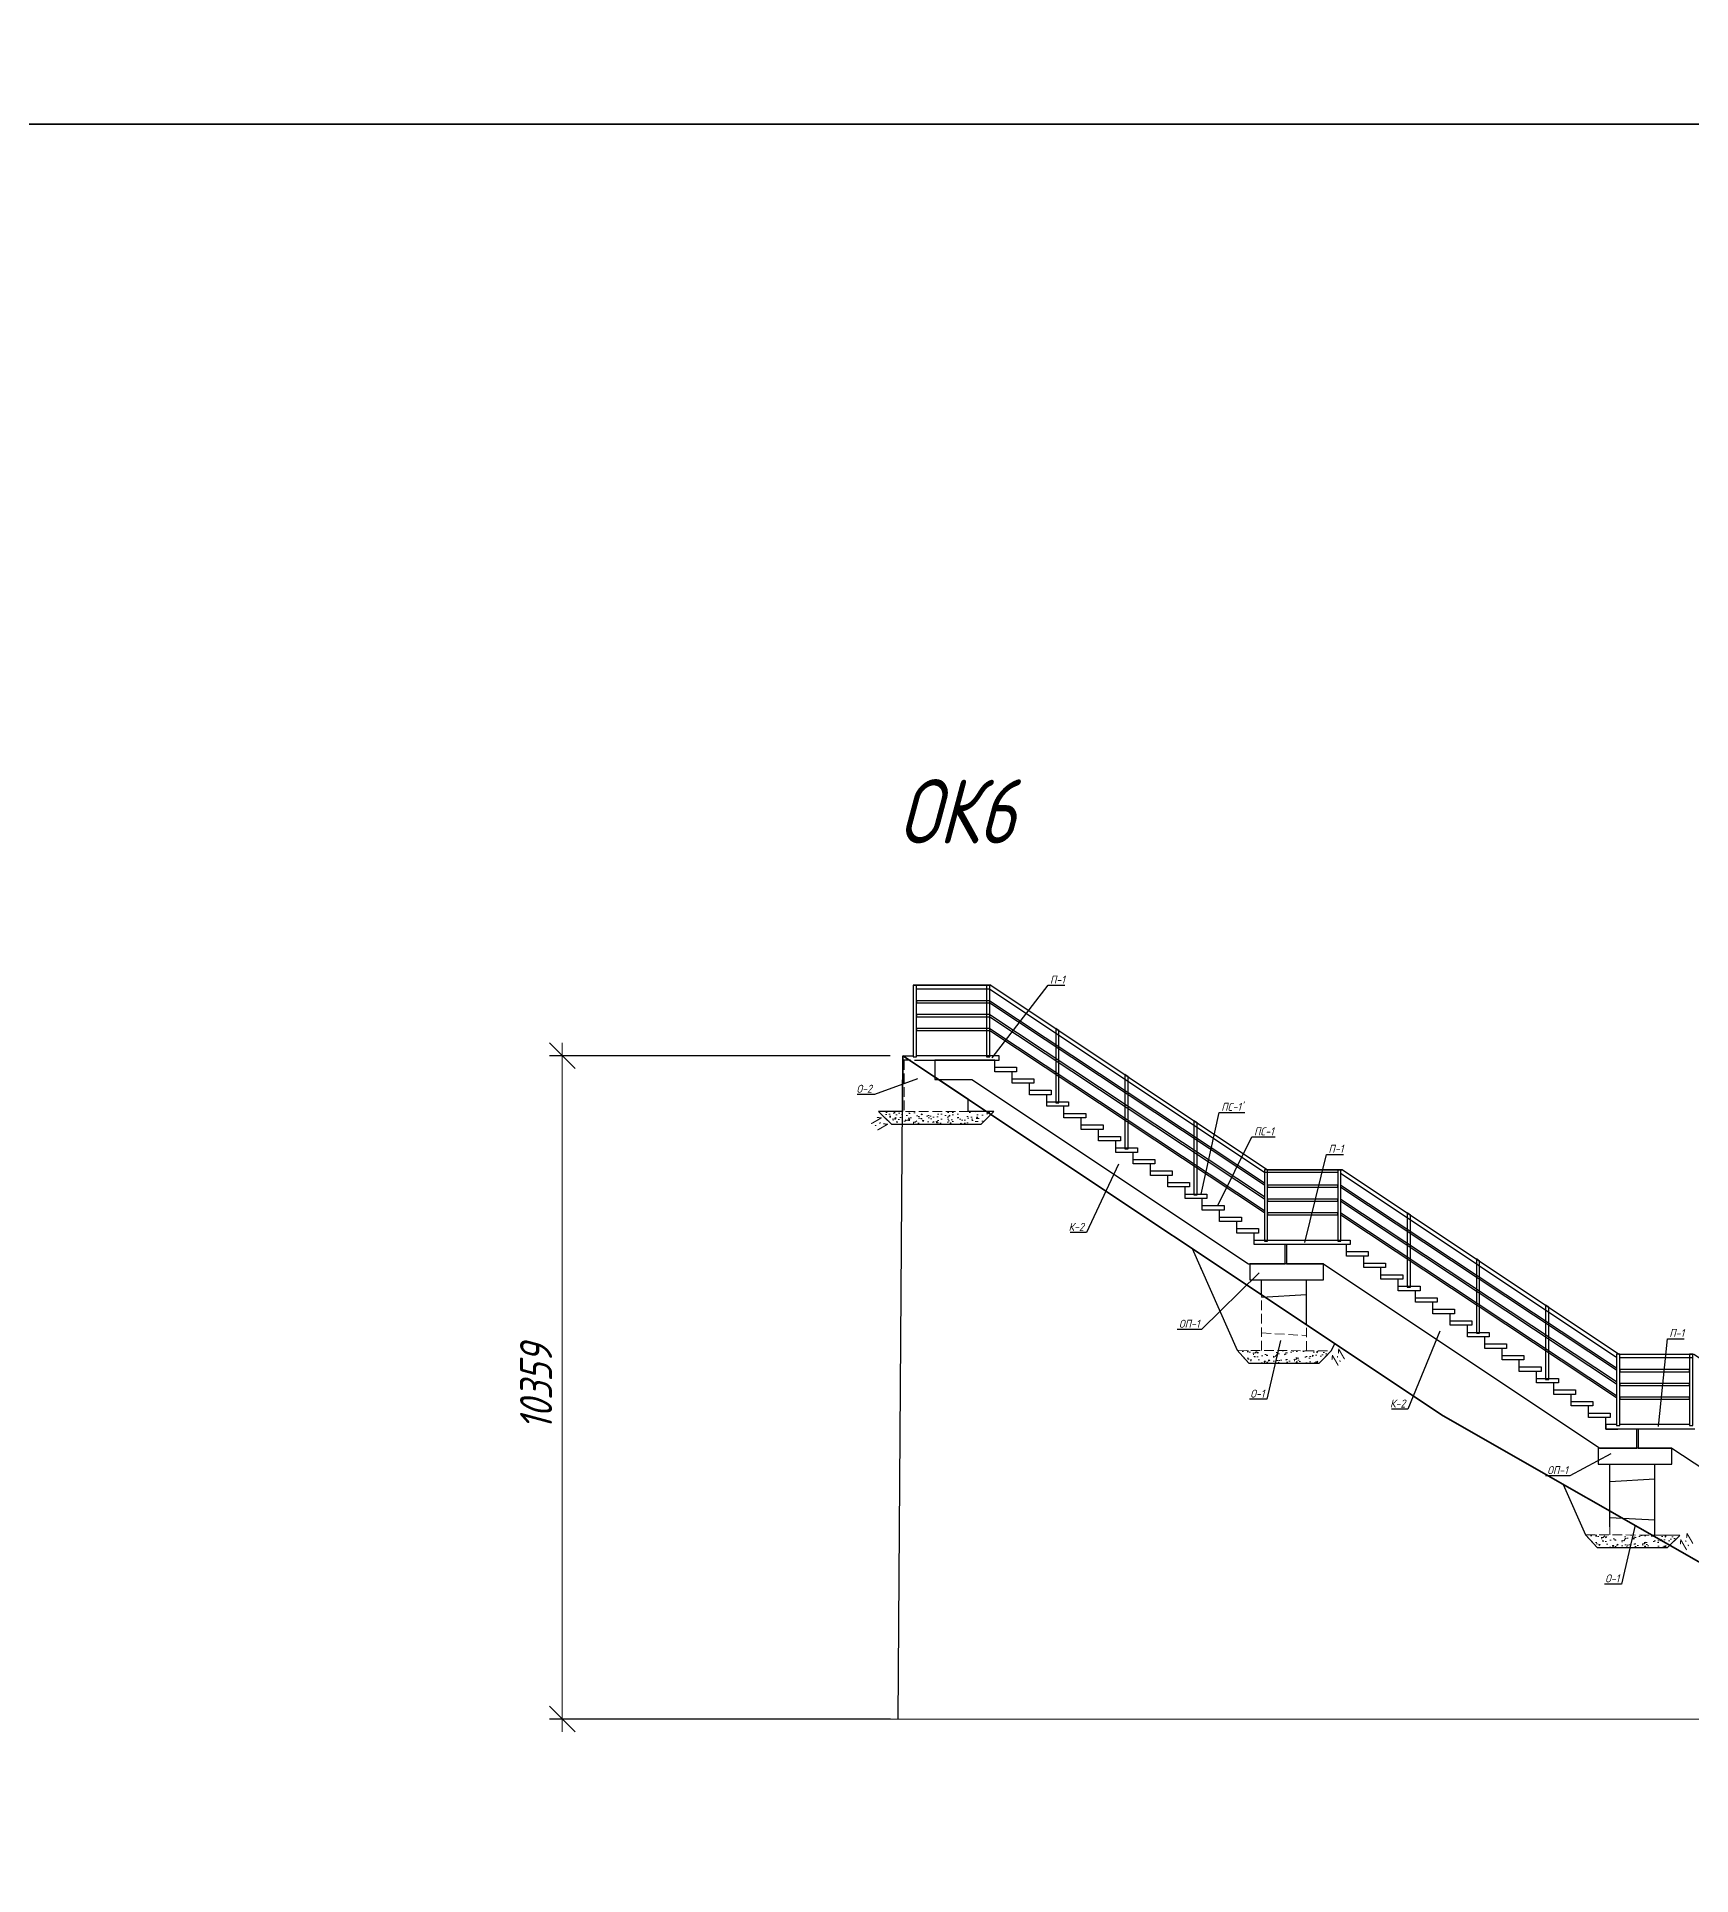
# Model space of a CAD drawing. Header units: millimetres. Extents: x 265754 to 14267433, y -6145605 to 2433772.
# Drawn here: x 6773698 to 6799534, y -195635 to -166923 of the extents above; entities that cross this region are included whole.
import ezdxf
from ezdxf import colors
from ezdxf.entities.mleader import LeaderData, LeaderLine
from ezdxf.math import Vec2, Vec3

# ---------------------------------------------------------------- set-up
doc = ezdxf.new("R2010")
doc.units = ezdxf.units.MM
doc.linetypes.add('DASHED', pattern=[7, 5, -2, 0])
doc.linetypes.add('Штриховая', pattern=[3, 2, -1])
for name, color, linetype, lineweight in [('02_Доп.основные', 255, 'Continuous', 25), ('04_Невидимые', 3, 'Continuous', 13), ('1-Бетон', 106, 'Continuous', 35), ('10_Текст', 255, 'Continuous', 25), ('ИС_Выноски', 3, 'Continuous', 18), ('ИС_ЛС_Невид', 3, 'Штриховая', 18), ('ИС_Основная', 7, 'Continuous', 35), ('ИС_Размер', 3, 'Continuous', 18), ('ИС_Текст заглавный', 1, 'Continuous', 35), ('Тонкая', 3, 'Continuous', 15)]:
    doc.layers.add(name, color=color, linetype=linetype, lineweight=lineweight)
doc.layers.add('ограждение', color=7, linetype='Continuous')
doc.styles.add('0', font='isocpeur.ttf', dxfattribs={"width": 0.8, "oblique": 15})
doc.styles.add('ISOCPEUR', font='isocpeur.ttf', dxfattribs={"width": 0.8, "oblique": 15, "height": 2.5})
doc.styles.add('ROMANS', font='isocpeur.ttf', dxfattribs={"width": 0.9, "oblique": 15})
doc.dimstyles.new('М200', dxfattribs={"dimscale": 200, "dimtxt": 2.5, "dimasz": 2, "dimexe": 1, "dimexo": 1, "dimgap": 0.8, "dimtad": 1, "dimdec": 0, "dimzin": 0, "dimdsep": 46, "dimtxsty": '0', "dimblk": 'OBLIQUE', "dimcen": 0.09, "dimdle": 1, "dimclrd": 256, "dimclre": 256, "dimclrt": 256, "dimadec": 4, "dimazin": 0, "dimtfac": 1, "dimtdec": 0, "dimtmove": 1, "dimatfit": 2, "dimfxl": 1, "dimtolj": 1, "dimtzin": 0, "dimlwd": -1, "dimarcsym": 0})

# ---------------------------------------------------------------- blocks, each defined once
blk = doc.blocks.new('_None')
blk = doc.blocks.new('_OBLIQUE')
at = {"color": 0, "linetype": 'ByBlock', "lineweight": -2}
blk.add_line((0.5, 0.5), (-0.5, -0.5), dxfattribs=at)
blk = doc.blocks.new('*D660')
at = {"layer": 'Defpoints', "color": 0, "transparency": 16777216}
for p in [(6787224, -182836), (6781905, -193196), (6787232, -193196)]:
    blk.add_point(p, dxfattribs=at)
at = {"layer": 'ИС_Размер', "lineweight": -2, "transparency": 16777216}
for p, q in [((6787024, -182836), (6781705, -182836)), ((6787032, -193196), (6781705, -193196))]:
    blk.add_line(p, q, dxfattribs=at)
at = {"layer": 'ИС_Размер', "transparency": 16777216}
blk.add_line((6781905, -182636), (6781905, -193396), dxfattribs=at)
at = {"layer": 'ИС_Размер', "transparency": 16777216, "xscale": 400, "yscale": 400, "zscale": 400}
for p, rotation in [((6781905, -182836), 90), ((6781905, -193196), 270)]:
    blk.add_blockref('_OBLIQUE', p, dxfattribs=dict(at, rotation=rotation))
at = {"layer": 'ИС_Размер', "transparency": 16777216, "insert": (6781495, -188016), "char_height": 500, "attachment_point": 5, "rotation": 90, "style": '0'}
blk.add_mtext('\\A1;10359', dxfattribs=at)
blk = doc.blocks.new('мост план кальмиус')
at = {"layer": 'ИС_Выноски'}
ml = blk.add_multileader_mtext('Standard', dxfattribs=at)
ml.set_content('Ось ростверка опоры ОК1 ПК69+83,01', color=256, style='ISOCPEUR')
ml.set_leader_properties(color=256, linetype='ByLayer')
ml.set_arrow_properties(name='NONE')
ml.build(insert=Vec2(0, 0))
ml.multileader.update_dxf_attribs({"text_left_attachment_type": 6, "text_right_attachment_type": 6, "dogleg_length": 0.36, "arrow_head_size": 600, "scale": 200})
ctx = ml.context
ctx.base_point, ctx.scale, ctx.char_height, ctx.arrow_head_size, ctx.landing_gap_size, ctx.plane_origin, ctx.plane_x_axis, ctx.plane_y_axis = Vec3(-71559.4, -29343.2), 200, 1200, 600, 125, Vec3(-64563.7, -7220.7), Vec3(0, 1), Vec3(-1, 0)
ctx.left_attachment, ctx.right_attachment, ctx.text_align_type = 6, 6, 1
notes = []
notes.append((ctx, [(1, (1, 1, 0), (-71559.4, -15938.6), (0, -1), 161, [(1, [(-71559.4, -14056.5)], 0, [])])]))
ctx.mtext.insert, ctx.mtext.text_direction, ctx.mtext.rotation, ctx.mtext.width, ctx.mtext.alignment, ctx.mtext.flow_direction = Vec3(-72999.4, -22721.4), Vec3(0, 1), 1.5707963, 14528.782, 2, 5
for ctx, leaders in notes:
    for number, flags, end, landing, length, lines in leaders:
        leader = LeaderData()
        leader.index, (leader.has_last_leader_line, leader.has_dogleg_vector, leader.attachment_direction) = number, flags
        leader.last_leader_point, leader.dogleg_vector, leader.dogleg_length = Vec3(end), Vec3(landing), length
        for number, points, colour, breaks in lines:
            line = LeaderLine()
            line.index, line.vertices, line.color, line.breaks = number, Vec3.list(points), colors.encode_raw_color(colour), breaks
            leader.lines.append(line)
        ctx.leaders.append(leader)

msp = doc.modelspace()

# ---------------------------------------------------------------- hatches: boundary and pattern name
at = {"layer": '04_Невидимые'}
h = msp.add_hatch(dxfattribs=at)
h.set_pattern_fill('AR-CONC', color=256, scale=30, angle=180, style=0)
h.set_pattern_definition([(230, (-71517799.86, -343612.07), (-215.1780548, 18.8256405), [22.5, -247.5]), (175, (-71517799.86, -343612.07), (41.6254001, -225.6576401), [18, -198]), (280.45144446, (-71517817.79, -343610.5), (-173.552654, -206.8319973), [19.1220576, -210.3426336]), (226.1842, (-71517799.86, -343672.07), (-320.1723992, 49.6557842), [33.75, -371.25]), (276.6356355, (-71517826.54, -343667.93), (-280.3985837, -292.2355802), [28.6831026, -315.514128]), (171.184164, (-71517799.86, -343672.07), (-280.3985835, -292.2355801), [27, -297.0000003]), (201, (-71517829.86, -343657.07), (-179.07211564, 120.7856672), [22.5, -247.5]), (146, (-71517829.86, -343657.07), (-72.9945996, -217.5450135), [18, -198]), (251.45144474, (-71517844.78, -343647), (-252.066713, -96.75934584), [19.122057, -210.3426336]), (217.5, (-71517799.86, -343612.07), (-3.647956595, -99.86815615), [0, -195.6, 0, -201, 0, -198.75]), (187.5, (-71517799.86, -343612.07), (-78.92086123, -118.32351356), [0, -114.6, 0, -191.1, 0, -75.75]), (147.5, (-71517732.96, -343612.07), (-160.14673085, 6.76646152), [0, -75, 0, -234, 0, -310.5]), (137.5, (-71517702.96, -343612.07), (-174.9558508, -30.0314947), [0, -97.5, 0, -155.4, 0, -220.5])])
h.paths.add_polyline_path([(6788444.6803, -183906.4588), (6788644.6803, -183706.4588), (6786884.6803, -183706.4588), (6786884.6803, -183746.4588), (6787044.6803, -183906.4588)])
h = msp.add_hatch(dxfattribs=at)
h.set_pattern_fill('AR-CONC', color=256, scale=30, angle=180, style=0)
h.set_pattern_definition([(230, (-71509769.9, -343612.12), (-215.1780548, 18.8256405), [22.5, -247.5]), (175, (-71509769.9, -343612.12), (41.6254001, -225.6576401), [18, -198]), (280.45144446, (-71509787.83, -343610.55), (-173.552654, -206.8319973), [19.1220576, -210.3426336]), (226.1842, (-71509769.9, -343672.12), (-320.1723992, 49.6557842), [33.75, -371.25]), (276.6356355, (-71509796.58, -343667.98), (-280.3985837, -292.2355802), [28.6831026, -315.514128]), (171.184164, (-71509769.9, -343672.1), (-280.3985835, -292.2355801), [27, -297.0000003]), (201, (-71509799.9, -343657.12), (-179.07211564, 120.7856672), [22.5, -247.5]), (146, (-71509799.9, -343657.12), (-72.9945996, -217.5450135), [18, -198]), (251.45144474, (-71509814.82, -343647.05), (-252.066713, -96.75934584), [19.122057, -210.3426336]), (217.5, (-71509769.9, -343612.12), (-3.647956595, -99.86815615), [0, -195.6, 0, -201, 0, -198.75]), (187.5, (-71509769.9, -343612.12), (-78.92086123, -118.32351356), [0, -114.6, 0, -191.1, 0, -75.75]), (147.5, (-71509703, -343612.12), (-160.14673085, 6.76646152), [0, -75, 0, -234, 0, -310.5]), (137.5, (-71509673, -343612.12), (-174.9558508, -30.0314947), [0, -97.5, 0, -155.4, 0, -220.5])])
h.paths.add_polyline_path([(6793913.6947, -187446.9904), (6793723.8974, -187636.7877), (6792623.8974, -187636.7877), (6792444.9436, -187436.583)])
h = msp.add_hatch(dxfattribs=at)
h.set_pattern_fill('AR-CONC', color=256, scale=30, angle=180, style=0)
h.set_pattern_definition([(230, (-71504329.9, -346492.12), (-215.1780548, 18.8256405), [22.5, -247.5]), (175, (-71504329.9, -346492.12), (41.6254001, -225.6576401), [18, -198]), (280.45144446, (-71504347.83, -346490.55), (-173.552654, -206.8319973), [19.1220576, -210.3426336]), (226.1842, (-71504329.9, -346552.12), (-320.1723992, 49.6557842), [33.75, -371.25]), (276.6356355, (-71504356.58, -346547.98), (-280.3985837, -292.2355802), [28.6831026, -315.514128]), (171.184164, (-71504329.9, -346552.1), (-280.3985835, -292.2355801), [27, -297.0000003]), (201, (-71504359.9, -346537.12), (-179.07211564, 120.7856672), [22.5, -247.5]), (146, (-71504359.9, -346537.12), (-72.9945996, -217.5450135), [18, -198]), (251.45144474, (-71504374.82, -346527.05), (-252.066713, -96.75934584), [19.122057, -210.3426336]), (217.5, (-71504329.9, -346492.12), (-3.647956595, -99.86815615), [0, -195.6, 0, -201, 0, -198.75]), (187.5, (-71504329.9, -346492.12), (-78.92086123, -118.32351356), [0, -114.6, 0, -191.1, 0, -75.75]), (147.5, (-71504263, -346492.12), (-160.14673085, 6.76646152), [0, -75, 0, -234, 0, -310.5]), (137.5, (-71504233, -346492.12), (-174.9558508, -30.0314947), [0, -97.5, 0, -155.4, 0, -220.5])])
h.paths.add_polyline_path([(6799353.6947, -190326.9904), (6799163.8974, -190516.7877), (6798063.8974, -190516.7877), (6797884.9436, -190316.583)])

# ---------------------------------------------------------------- linework, layer by layer
at = {"color": 5}
for points in [[(6787384.205, -181736.4675), (6788597.3709, -181736.4588), (6792919.2044, -184616.5117), (6794087.3846, -184616.5117), (6798407.3053, -187496.4588), (6799577.3716, -187496.4588), (6802817.3716, -189656.4588), (6803987.3716, -189656.4588), (6807699.2057, -192131.0149)], [(6787224.205, -182836.4675), (6787218.108, -183706.4588), (6786844.6803, -183706.4588), (6787044.6803, -183906.4588), (6788444.7005, -183906.4588), (6788644.7005, -183706.4588), (6788244.205, -183706.5888), (6788244.205, -183516.4588), (6787224.205, -182836.4675)], [(6791738.3304, -185845.8844), (6792444.9436, -187436.583), (6792623.8974, -187636.7877), (6793723.8974, -187636.7877), (6793913.6947, -187446.9904), (6793970.2684, -187333.8431), (6791738.3304, -185845.8844)], [(6797536.8574, -189532.9857), (6797884.9436, -190316.583), (6798063.8974, -190516.7877), (6799163.8974, -190516.7877), (6799353.6947, -190326.9904), (6798921.0002, -190323.9244), (6797536.8574, -189532.9857)]]:
    msp.add_lwpolyline(points, dxfattribs=at)
msp.add_lwpolyline([(6787151.6067, -193195.5943), (6787224.2051, -182836.4613)])
at = {"layer": '02_Доп.основные'}
for p, q in [((6792824.2045, -186569.8004), (6792824.2045, -186336.4588)), ((6793524.2045, -187036.4671), (6793524.2045, -186336.4588)), ((6792824.2045, -186606.4588), (6793524.2045, -186566.4588)), ((6799509.205, -188596.4588), (6798419.205, -188596.4588)), ((6799589.205, -188666.4588), (6798389.205, -188666.4588)), ((6798264.2045, -190196.4671), (6798264.2045, -189216.4588)), ((6798964.2045, -190139.2467), (6798964.2045, -189216.4588)), ((6798264.2045, -189486.4588), (6798964.2045, -189446.4588)), ((6798264.2045, -190046.4588), (6798964.2045, -190086.4588)), ((6798964.2045, -190324.2305), (6798964.2045, -190139.2467))]:
    msp.add_line(p, q, dxfattribs=at)
for points in [[(6787344.205, -182906.4588), (6787224.205, -182906.4588), (6787224.205, -182836.4588), (6787384.205, -182836.4588)], [(6787404.205, -182906.4588), (6788544.205, -182906.4588), (6788724.205, -182906.4588), (6788724.205, -182836.4588), (6788544.205, -182836.4588), (6787434.205, -182836.4588)], [(6793194.2044, -186086.4588), (6793194.2044, -185786.4588), (6792709.2044, -185786.4588), (6792709.2044, -185606.4588), (6792439.2044, -185606.4588), (6792439.2044, -185426.4588), (6792169.2044, -185426.4588), (6792169.2044, -185246.4588), (6791899.2044, -185246.4588), (6791899.2044, -185066.4588), (6791629.2044, -185066.4588), (6791629.2044, -184886.4588), (6791359.2044, -184886.4588), (6791359.2044, -184706.4588), (6791089.2044, -184706.4588), (6791089.2044, -184526.4588), (6790819.2044, -184526.4588), (6790819.2044, -184346.4588), (6790549.2044, -184346.4588), (6790549.2044, -184166.4588), (6790279.2044, -184166.4588), (6790279.2044, -183986.4588), (6790009.2044, -183986.4588), (6790009.2044, -183806.4588), (6789739.2044, -183806.4588), (6789739.2044, -183626.4588), (6789469.2044, -183626.4588), (6789469.2044, -183446.4588), (6789199.2044, -183446.4588), (6789199.2044, -183266.4588), (6788929.2044, -183266.4588), (6788929.2044, -183086.4588), (6788659.2044, -183086.4588), (6788659.2044, -182906.4588), (6787724.2044, -182906.4588), (6787724.2044, -183206.4588), (6788299.2044, -183206.4588), (6792619.2044, -186086.4588), (6793194.2044, -186086.4588)], [(6798684.205, -188966.4588), (6798684.205, -188666.4588), (6798199.205, -188666.4588), (6798199.205, -188486.4588), (6797929.205, -188486.4588), (6797929.205, -188306.4588), (6797659.205, -188306.4588), (6797659.205, -188126.4588), (6797389.205, -188126.4588), (6797389.205, -187946.4588), (6797119.205, -187946.4588), (6797119.205, -187766.4588), (6796849.205, -187766.4588), (6796849.205, -187586.4588), (6796579.205, -187586.4588), (6796579.205, -187406.4588), (6796309.205, -187406.4588), (6796309.205, -187226.4588), (6796039.205, -187226.4588), (6796039.205, -187046.4588), (6795769.205, -187046.4588), (6795769.205, -186866.4588), (6795499.205, -186866.4588), (6795499.205, -186686.4588), (6795229.205, -186686.4588), (6795229.205, -186506.4588), (6794959.205, -186506.4588), (6794959.205, -186326.4588), (6794689.205, -186326.4588), (6794689.205, -186146.4588), (6794419.205, -186146.4588), (6794419.205, -185966.4588), (6794149.205, -185966.4588), (6794149.205, -185786.4588), (6793214.205, -185786.4588), (6793214.205, -186086.4588), (6793789.205, -186086.4588), (6798109.205, -188966.4588), (6798684.205, -188966.4588)], [(6793789.205, -186086.4588), (6792639.205, -186086.4588), (6792639.205, -186336.4588), (6793789.205, -186336.4588), (6793789.205, -186086.4588)], [(6798369.205, -188596.4588), (6798199.205, -188596.4588), (6798199.205, -188666.4588), (6798389.205, -188666.4588)], [(6798704.205, -188666.4588), (6798704.205, -188966.4588), (6799229.205, -188966.4588), (6802519.205, -191126.4588), (6803094.205, -191126.4588), (6803094.205, -190826.4588), (6802789.205, -190826.4588)], [(6799229.205, -188966.4588), (6798079.205, -188966.4588), (6798079.205, -189216.4588), (6799229.205, -189216.4588), (6799229.205, -188966.4588)]]:
    msp.add_lwpolyline(points, dxfattribs=at)
for points in [[(6788659.2044, -183016.4588), (6788999.2044, -183016.4588), (6788999.2044, -183086.4588), (6788659.2044, -183086.4588)], [(6788929.2044, -183196.4588), (6789269.2044, -183196.4588), (6789269.2044, -183266.4588), (6788929.2044, -183266.4588)], [(6789199.2044, -183376.4588), (6789539.2044, -183376.4588), (6789539.2044, -183446.4588), (6789199.2044, -183446.4588)], [(6789469.2044, -183556.4588), (6789809.2044, -183556.4588), (6789809.2044, -183626.4588), (6789469.2044, -183626.4588)], [(6789739.2044, -183736.4588), (6790079.2044, -183736.4588), (6790079.2044, -183806.4588), (6789739.2044, -183806.4588)], [(6790009.2044, -183916.4588), (6790349.2044, -183916.4588), (6790349.2044, -183986.4588), (6790009.2044, -183986.4588)], [(6790279.2044, -184096.4588), (6790619.2044, -184096.4588), (6790619.2044, -184166.4588), (6790279.2044, -184166.4588)], [(6790549.2044, -184276.4588), (6790889.2044, -184276.4588), (6790889.2044, -184346.4588), (6790549.2044, -184346.4588)], [(6790819.2044, -184456.4588), (6791159.2044, -184456.4588), (6791159.2044, -184526.4588), (6790819.2044, -184526.4588)], [(6791089.2044, -184636.4588), (6791429.2044, -184636.4588), (6791429.2044, -184706.4588), (6791089.2044, -184706.4588)], [(6791359.2044, -184816.4588), (6791699.2044, -184816.4588), (6791699.2044, -184886.4588), (6791359.2044, -184886.4588)], [(6791629.2044, -184996.4588), (6791969.2044, -184996.4588), (6791969.2044, -185066.4588), (6791629.2044, -185066.4588)], [(6791899.2044, -185176.4588), (6792239.2044, -185176.4588), (6792239.2044, -185246.4588), (6791899.2044, -185246.4588)], [(6792169.2044, -185356.4588), (6792509.2044, -185356.4588), (6792509.2044, -185426.4588), (6792169.2044, -185426.4588)], [(6792439.2044, -185536.4588), (6792779.2044, -185536.4588), (6792779.2044, -185606.4588), (6792439.2044, -185606.4588)], [(6792709.2044, -185716.503), (6794209.2044, -185716.503), (6794209.2044, -185786.503), (6792709.2044, -185786.503)], [(6794149.205, -185896.4588), (6794489.205, -185896.4588), (6794489.205, -185966.4588), (6794149.205, -185966.4588)], [(6794419.205, -186076.4588), (6794759.205, -186076.4588), (6794759.205, -186146.4588), (6794419.205, -186146.4588)], [(6794689.205, -186256.4588), (6795029.205, -186256.4588), (6795029.205, -186326.4588), (6794689.205, -186326.4588)], [(6794959.205, -186436.4588), (6795299.205, -186436.4588), (6795299.205, -186506.4588), (6794959.205, -186506.4588)], [(6795229.205, -186616.4588), (6795569.205, -186616.4588), (6795569.205, -186686.4588), (6795229.205, -186686.4588)], [(6795499.205, -186796.4588), (6795839.205, -186796.4588), (6795839.205, -186866.4588), (6795499.205, -186866.4588)], [(6795769.205, -186976.4588), (6796109.205, -186976.4588), (6796109.205, -187046.4588), (6795769.205, -187046.4588)], [(6796039.205, -187156.4588), (6796379.205, -187156.4588), (6796379.205, -187226.4588), (6796039.205, -187226.4588)], [(6796309.205, -187336.4588), (6796649.205, -187336.4588), (6796649.205, -187406.4588), (6796309.205, -187406.4588)], [(6796579.205, -187516.4588), (6796919.205, -187516.4588), (6796919.205, -187586.4588), (6796579.205, -187586.4588)], [(6796849.205, -187696.4588), (6797189.205, -187696.4588), (6797189.205, -187766.4588), (6796849.205, -187766.4588)], [(6797119.205, -187876.4588), (6797459.205, -187876.4588), (6797459.205, -187946.4588), (6797119.205, -187946.4588)], [(6797389.205, -188056.4588), (6797729.205, -188056.4588), (6797729.205, -188126.4588), (6797389.205, -188126.4588)], [(6797659.205, -188236.4588), (6797999.205, -188236.4588), (6797999.205, -188306.4588), (6797659.205, -188306.4588)], [(6797929.205, -188416.4588), (6798269.205, -188416.4588), (6798269.205, -188486.4588), (6797929.205, -188486.4588)]]:
    msp.add_lwpolyline(points, close=True, dxfattribs=at)
at = {"layer": '04_Невидимые', "linetype": 'DASHED', "ltscale": 30, "extrusion": (0, 0, -1)}
msp.add_line((6787244.205, -182906.4588), (6787244.205, -183706.4588), dxfattribs=at)
at = {"layer": '04_Невидимые', "linetype": 'DASHED', "ltscale": 30}
for p, q in [((6788244.205, -183516.4588), (6788244.205, -183706.4588)), ((6792444.9436, -187436.583), (6791738.3304, -185845.8844)), ((6792824.2045, -187439.2704), (6792824.2045, -186569.8004)), ((6792824.2045, -187166.4588), (6793524.2045, -187206.4588)), ((6793524.2045, -187444.2305), (6793524.2045, -187036.4671)), ((6793913.6947, -187446.9904), (6793970.2684, -187333.8431)), ((6797884.9436, -190316.583), (6797536.8574, -189532.9857)), ((6798264.2045, -190319.2704), (6798264.2045, -190196.4671))]:
    msp.add_line(p, q, dxfattribs=at)
msp.add_lwpolyline([(6788644.7005, -183706.4588), (6788444.7005, -183906.4588), (6787044.6803, -183906.4588), (6786844.6803, -183706.4588), (6788644.6803, -183706.4588)], dxfattribs=at)
for points in [[(6793723.8974, -187636.7877), (6792623.8974, -187636.7877), (6792444.9436, -187436.583), (6793913.6947, -187446.9904)], [(6799163.8974, -190516.7877), (6798063.8974, -190516.7877), (6797884.9436, -190316.583), (6799353.6947, -190326.9904)]]:
    msp.add_lwpolyline(points, close=True, dxfattribs=at)
at = {"layer": '1-Бетон', "color": 1}
msp.add_lwpolyline([(6710697.8661, -168287.8703), (6820797.8941, -168287.8703), (6820797.8941, -222111.3242), (6710697.8661, -222111.3242)], close=True, dxfattribs=at)
at = {"layer": 'ИС_ЛС_Невид', "ltscale": 200}
msp.add_line((6788244.205, -183516.5888), (6788244.205, -183706.5888), dxfattribs=at)
at = {"layer": 'ИС_Основная', "color": 1}
for p, q in [((6795661.7319, -188461.4854), (6787224.2053, -182836.4677)), ((6803946.4226, -193195.5943), (6795661.7319, -188461.4854))]:
    msp.add_line(p, q, dxfattribs=at)
at = {"layer": 'ИС_Размер'}
msp.add_line((6782926.2759, -193195.5943), (6815051.6065, -193195.5943), dxfattribs=at)
at = {"layer": 'ограждение', "color": 4}
for p, q in [((6788597.3709, -181736.4588), (6792917.4502, -184616.5117)), ((6788579.2044, -181796.4588), (6787434.205, -181796.4588)), ((6788579.2044, -181796.4588), (6792869.2044, -184656.4588)), ((6794087.3716, -184616.503), (6798407.4509, -187496.5559)), ((6794069.205, -184676.503), (6798359.205, -187536.503)), ((6798409.205, -187496.4588), (6799576.9952, -187496.4588)), ((6799559.205, -187556.4588), (6798419.205, -187556.4588))]:
    msp.add_line(p, q, dxfattribs=at)
at = {"layer": 'ограждение', "color": 1}
for p, q in [((6788579.2044, -181979.4588), (6792869.2044, -184821.9128)), ((6788579.2044, -182011.4588), (6792869.2044, -184853.9128)), ((6788579.2044, -182194.4588), (6792869.2044, -185036.9128)), ((6788579.2044, -182226.4588), (6792869.2044, -185068.9128)), ((6788579.2044, -182409.4588), (6792869.2044, -185251.9128)), ((6788579.2044, -182441.4588), (6792869.2044, -185283.9128)), ((6794064.2037, -184859.5035), (6798369.205, -187711.8971)), ((6794064.2037, -184891.5035), (6798369.205, -187743.8971)), ((6794064.2037, -185074.5035), (6798369.205, -187926.8971)), ((6794064.2037, -185106.5035), (6798369.205, -187958.8971)), ((6794064.2037, -185289.5035), (6798369.205, -188141.8971)), ((6794064.2037, -185321.5035), (6798369.205, -188173.8971))]:
    msp.add_line(p, q, dxfattribs=at)
at = {"layer": 'ограждение'}
for points in [[(6787434.205, -181736.4675), (6787384.205, -181736.4675), (6787384.205, -182851.4675), (6787434.205, -182851.4675)], [(6788579.2044, -181736.4588), (6788529.2044, -181736.4588), (6788529.2044, -182851.4588), (6788579.2044, -182851.4588)], [(6789659.2044, -182444.3478), (6789609.2044, -182411.0144), (6789609.2044, -183571.4588), (6789659.2044, -183571.4588)], [(6790739.2044, -183164.3478), (6790689.2044, -183131.0144), (6790689.2044, -184291.4588), (6790739.2044, -184291.4588)], [(6791819.2044, -183884.3478), (6791769.2044, -183851.0144), (6791769.2044, -185011.4588), (6791819.2044, -185011.4588)], [(6792919.2044, -184616.5117), (6792869.2044, -184616.5117), (6792869.2044, -185731.5117), (6792919.2044, -185731.5117)], [(6794064.2037, -184616.503), (6794014.2037, -184616.503), (6794014.2037, -185731.503), (6794064.2037, -185731.503)], [(6795149.205, -185324.392), (6795099.205, -185291.0586), (6795099.205, -186451.503), (6795149.205, -186451.503)], [(6796229.205, -186044.392), (6796179.205, -186011.0586), (6796179.205, -187171.503), (6796229.205, -187171.503)], [(6797309.205, -186764.392), (6797259.205, -186731.0586), (6797259.205, -187891.503), (6797309.205, -187891.503)], [(6798419.205, -187496.4588), (6798369.205, -187496.4588), (6798369.205, -188611.4588), (6798419.205, -188611.4588)], [(6799559.205, -187496.4588), (6799509.205, -187496.4588), (6799509.205, -188611.4588), (6799559.205, -188611.4588)]]:
    msp.add_lwpolyline(points, close=True, dxfattribs=at)
at = {"layer": 'ограждение', "color": 4}
for points in [[(6788597.3709, -181736.4588), (6787434.205, -181736.4675)], [(6794087.3716, -184616.503), (6792917.4502, -184616.5117)], [(6792869.2044, -184656.4588), (6794014.2037, -184656.4588)]]:
    msp.add_lwpolyline(points, dxfattribs=at)
at = {"layer": 'ограждение', "color": 1}
for points in [[(6788579.2044, -181979.4675), (6787434.205, -181979.4675), (6787434.205, -182011.4675), (6788579.2044, -182011.4675)], [(6788579.2044, -182194.4675), (6787434.205, -182194.4675), (6787434.205, -182226.4675), (6788579.2044, -182226.4675)], [(6788579.2044, -182409.4675), (6787434.205, -182409.4675), (6787434.205, -182441.4675), (6788579.2044, -182441.4675)], [(6794014.2037, -184859.5117), (6792919.2044, -184859.5117), (6792919.2044, -184891.5117), (6794014.2037, -184891.5117)], [(6794014.2037, -185074.5117), (6792919.2044, -185074.5117), (6792919.2044, -185106.5117), (6794014.2037, -185106.5117)], [(6794014.2037, -185289.5117), (6792919.2044, -185289.5117), (6792919.2044, -185321.5117), (6794014.2037, -185321.5117)], [(6799509.205, -187739.4588), (6798419.205, -187739.4588), (6798419.205, -187771.4588), (6799509.205, -187771.4588)], [(6799509.205, -187954.4588), (6798419.205, -187954.4588), (6798419.205, -187986.4588), (6799509.205, -187986.4588)], [(6799509.205, -188169.4588), (6798419.205, -188169.4588), (6798419.205, -188201.4588), (6799509.205, -188201.4588)]]:
    msp.add_lwpolyline(points, close=True, dxfattribs=at)

# ---------------------------------------------------------------- block references
at = {"layer": '1-Бетон'}
msp.add_blockref('мост план кальмиус', (6853073.53, -668947.9294), dxfattribs=at)

# ---------------------------------------------------------------- texts
at = {"layer": '10_Текст', "style": 'ISOCPEUR', "oblique": 15, "width": 0.9}
for rotation, p in [(315, (6786688.9081, -183864.2955, 120.5802)), (45, (6793987.6318, -187714.4358)), (45, (6799427.6318, -190594.4358))]:
    msp.add_text('1:1', height=187.5, rotation=rotation, dxfattribs=at).set_placement(p)
at = {"layer": 'ИС_Текст заглавный', "insert": (6788062.0218, -179021.3251), "char_height": 2000, "width": 8835.79055, "attachment_point": 5, "style": 'ISOCPEUR'}
msp.add_mtext('{\\H0.5x;ОК6}', dxfattribs=at)

# ---------------------------------------------------------------- dimensions: what is measured, and where the dimension line sits
at = {"layer": 'ИС_Размер'}
dim = msp.add_linear_dim(base=(6781905.2041, -193195.5943), p1=(6787224.2054, -182836.4677), p2=(6787231.8778, -193195.5943), angle=90, dimstyle='М200', dxfattribs=at)
dim.commit()
dim.dimension.update_dxf_attribs({"geometry": '*D660', "text_midpoint": (6781495.2041, -188016.031)})

# ---------------------------------------------------------------- leaders
at = {"layer": 'ИС_Выноски'}
ml = msp.add_multileader_mtext('Standard', dxfattribs=at)
ml.set_content('Ось ростверка опоры ОК1 ПК69+83,01', color=256, style='ISOCPEUR')
ml.set_leader_properties(color=256, linetype='ByLayer')
ml.set_arrow_properties(name='NONE')
ml.build(insert=Vec2(0, 0))
ml.multileader.update_dxf_attribs({"text_left_attachment_type": 6, "text_right_attachment_type": 6, "dogleg_length": 0.36, "arrow_head_size": 600, "scale": 200})
ctx = ml.context
ctx.base_point, ctx.scale, ctx.char_height, ctx.arrow_head_size, ctx.landing_gap_size, ctx.plane_origin, ctx.plane_x_axis, ctx.plane_y_axis = Vec3(6781514.1051, -499648.0884), 200, 1200, 600, 125, Vec3(6788509.7816, -477525.5628), Vec3(0, 1), Vec3(-1, 0)
ctx.left_attachment, ctx.right_attachment, ctx.text_align_type = 6, 6, 1
notes = []
notes.append((ctx, [(1, (1, 1, 0), (6781514.1051, -486243.5076), (0, -1), 161.0417, [(1, [(6781514.1051, -484361.4012)], 0, [])])]))
ctx.mtext.insert, ctx.mtext.text_direction, ctx.mtext.rotation, ctx.mtext.width, ctx.mtext.alignment, ctx.mtext.flow_direction = Vec3(6780074.1051, -493026.3189), Vec3(0, 1), 1.5707963268, 14528.78159, 2, 5
ml = msp.add_multileader_mtext('Standard', dxfattribs=at)
ml.set_content('Ось ростверка опоры ОК1 ПК69+83,01', color=256, style='ISOCPEUR')
ml.set_leader_properties(color=256, linetype='ByLayer')
ml.set_arrow_properties(name='NONE')
ml.build(insert=Vec2(0, 0))
ml.multileader.update_dxf_attribs({"text_left_attachment_type": 6, "text_right_attachment_type": 6, "dogleg_length": 0.36, "arrow_head_size": 600, "scale": 200})
ctx = ml.context
ctx.base_point, ctx.scale, ctx.char_height, ctx.arrow_head_size, ctx.landing_gap_size, ctx.plane_origin, ctx.plane_x_axis, ctx.plane_y_axis = Vec3(6781514.1051, -625472.6181), 200, 1200, 600, 125, Vec3(6788509.7816, -603350.0925), Vec3(0, 1), Vec3(-1, 0)
ctx.left_attachment, ctx.right_attachment, ctx.text_align_type = 6, 6, 1
notes.append((ctx, [(1, (1, 1, 0), (6781514.1051, -612068.0373), (0, -1), 161.0417, [(1, [(6781514.1051, -610185.9308)], 0, [])])]))
ctx.mtext.insert, ctx.mtext.text_direction, ctx.mtext.rotation, ctx.mtext.width, ctx.mtext.alignment, ctx.mtext.flow_direction = Vec3(6780074.1051, -618850.8485), Vec3(0, 1), 1.5707963268, 14528.78159, 2, 5
at = {"layer": 'Тонкая', "color": 3}
ml = msp.add_multileader_mtext('Standard', dxfattribs=at)
ml.set_content('{\\C256;П-1}', color=4, style='ROMANS')
ml.set_leader_properties(color=256)
ml.set_arrow_properties(name='NONE')
ml.build(insert=Vec2(0, 0))
ml.multileader.update_dxf_attribs({"text_left_attachment_type": 6, "text_right_attachment_type": 6, "arrow_head_size": 600})
ctx = ml.context
ctx.base_point, ctx.char_height, ctx.arrow_head_size, ctx.plane_origin = Vec3(6789499.6596, -181736.4289), 125, 600, Vec3(6788865.5177, -180761.6816)
ctx.left_attachment, ctx.right_attachment, ctx.text_align_type = 6, 6, 1
notes.append((ctx, [(0, (1, 1, 0), (6789489.6596, -181736.4289), (1, 0), 10, [(0, [(6788619.4762, -182869.8692)], 0, [])])]))
ctx.mtext.insert, ctx.mtext.alignment, ctx.mtext.flow_direction = Vec3(6789636.4032, -181586.4289), 2, 5
ml = msp.add_multileader_mtext('Standard', dxfattribs=at)
ml.set_content('{\\C256;О-2}', color=4, style='ROMANS')
ml.set_leader_properties(color=256)
ml.set_arrow_properties(name='NONE')
ml.build(insert=Vec2(0, 0))
ml.multileader.update_dxf_attribs({"text_left_attachment_type": 6, "text_right_attachment_type": 6, "arrow_head_size": 600})
ctx = ml.context
ctx.base_point, ctx.char_height, ctx.arrow_head_size, ctx.plane_origin = Vec3(6786471.4122, -183439.8064), 125, 600, Vec3(6787313.2403, -181752.1211)
ctx.left_attachment, ctx.right_attachment, ctx.text_align_type = 6, 6, 1
notes.append((ctx, [(1, (1, 1, 0), (6786777.3995, -183439.8064), (-1, 0), 10, [(0, [(6787449.3122, -183199.1181)], 0, [])])]))
ctx.mtext.insert, ctx.mtext.alignment, ctx.mtext.flow_direction = Vec3(6786619.4059, -183289.8064), 2, 5
ml = msp.add_multileader_mtext('Standard', dxfattribs=at)
ml.set_content("{\\C256;ПС-1'}", color=4, style='ROMANS')
ml.set_leader_properties(color=256)
ml.set_arrow_properties(name='NONE')
ml.build(insert=Vec2(0, 0))
ml.multileader.update_dxf_attribs({"text_left_attachment_type": 6, "text_right_attachment_type": 6, "arrow_head_size": 600})
ctx = ml.context
ctx.base_point, ctx.char_height, ctx.arrow_head_size, ctx.plane_origin = Vec3(6792169.7921, -183722.7453), 125, 600, Vec3(6792872.2497, -182914.2314)
ctx.left_attachment, ctx.right_attachment, ctx.text_align_type = 6, 6, 1
notes.append((ctx, [(0, (1, 1, 0), (6792159.7921, -183722.7453), (1, 0), 10, [(0, [(6791882.8867, -184996.4588)], 0, [])])]))
ctx.mtext.insert, ctx.mtext.width, ctx.mtext.alignment, ctx.mtext.flow_direction = Vec3(6792365.5982, -183572.7453), 443.862298, 2, 5
ml = msp.add_multileader_mtext('Standard', dxfattribs=at)
ml.set_content('{\\C256;ПС-1}', color=4, style='ROMANS')
ml.set_leader_properties(color=256)
ml.set_arrow_properties(name='NONE')
ml.build(insert=Vec2(0, 0))
ml.multileader.update_dxf_attribs({"text_left_attachment_type": 6, "text_right_attachment_type": 6, "arrow_head_size": 600})
ctx = ml.context
ctx.base_point, ctx.char_height, ctx.arrow_head_size, ctx.plane_origin = Vec3(6792684.3574, -184105.3089), 125, 600, Vec3(6793132.2666, -183094.2314)
ctx.left_attachment, ctx.right_attachment, ctx.text_align_type = 6, 6, 1
notes.append((ctx, [(0, (1, 1, 0), (6792674.3574, -184105.3089), (1, 0), 10, [(0, [(6792142.9036, -185176.4588)], 0, [])])]))
ctx.mtext.insert, ctx.mtext.alignment, ctx.mtext.flow_direction = Vec3(6792860.476, -183955.3089), 2, 5
ml = msp.add_multileader_mtext('Standard', dxfattribs=at)
ml.set_content('{\\C256;П-1}', color=4, style='ROMANS')
ml.set_leader_properties(color=256)
ml.set_arrow_properties(name='NONE')
ml.build(insert=Vec2(0, 0))
ml.multileader.update_dxf_attribs({"text_left_attachment_type": 6, "text_right_attachment_type": 6, "arrow_head_size": 600})
ctx = ml.context
ctx.base_point, ctx.char_height, ctx.arrow_head_size, ctx.plane_origin = Vec3(6793848.2105, -184376.9637), 125, 600, Vec3(6794490.4212, -183670.6357)
ctx.left_attachment, ctx.right_attachment, ctx.text_align_type = 6, 6, 1
notes.append((ctx, [(0, (1, 1, 0), (6793838.2105, -184376.9637), (1, 0), 10, [(0, [(6793501.0582, -185752.8631)], 0, [])])]))
ctx.mtext.insert, ctx.mtext.alignment, ctx.mtext.flow_direction = Vec3(6793984.9541, -184226.9637), 2, 5
ml = msp.add_multileader_mtext('Standard', dxfattribs=at)
ml.set_content('{\\C256;К-2}', color=4, style='ROMANS')
ml.set_leader_properties(color=256)
ml.set_arrow_properties(name='NONE')
ml.build(insert=Vec2(0, 0))
ml.multileader.update_dxf_attribs({"text_left_attachment_type": 6, "text_right_attachment_type": 6, "arrow_head_size": 600})
ctx = ml.context
ctx.base_point, ctx.char_height, ctx.arrow_head_size, ctx.plane_origin = Vec3(6789782.55, -185597.5064), 125, 600, Vec3(6790624.378, -183909.8212)
ctx.left_attachment, ctx.right_attachment, ctx.text_align_type = 6, 6, 1
notes.append((ctx, [(1, (1, 1, 0), (6790088.5373, -185597.5064), (-1, 0), 10, [(0, [(6790590.6711, -184528.2296)], 0, [])])]))
ctx.mtext.insert, ctx.mtext.alignment, ctx.mtext.flow_direction = Vec3(6789930.5437, -185447.5064), 2, 5
ml = msp.add_multileader_mtext('Standard', dxfattribs=at)
ml.set_content('{\\C256;ОП-1}', color=4, style='ROMANS')
ml.set_leader_properties(color=256)
ml.set_arrow_properties(name='NONE')
ml.build(insert=Vec2(0, 0))
ml.multileader.update_dxf_attribs({"text_left_attachment_type": 6, "text_right_attachment_type": 6, "arrow_head_size": 600})
ctx = ml.context
ctx.base_point, ctx.char_height, ctx.arrow_head_size, ctx.plane_origin = Vec3(6791513.8293, -187110.0768), 125, 600, Vec3(6792224.2665, -184202.7724)
ctx.left_attachment, ctx.right_attachment, ctx.text_align_type = 6, 6, 1
notes.append((ctx, [(1, (1, 1, 0), (6791887.3166, -187110.0768), (-1, 0), 10, [(0, [(6792786.6168, -186228.0916)], 0, [])])]))
ctx.mtext.insert, ctx.mtext.alignment, ctx.mtext.flow_direction = Vec3(6791695.573, -186960.0768), 2, 5
ml = msp.add_multileader_mtext('Standard', dxfattribs=at)
ml.set_content('{\\C256;К-2}', color=4, style='ROMANS')
ml.set_leader_properties(color=256)
ml.set_arrow_properties(name='NONE')
ml.build(insert=Vec2(0, 0))
ml.multileader.update_dxf_attribs({"text_left_attachment_type": 6, "text_right_attachment_type": 6, "arrow_head_size": 600})
ctx = ml.context
ctx.base_point, ctx.char_height, ctx.arrow_head_size, ctx.plane_origin = Vec3(6794801.983, -188355.8983), 125, 600, Vec3(6795643.8111, -186522.3035)
ctx.left_attachment, ctx.right_attachment, ctx.text_align_type = 6, 6, 1
notes.append((ctx, [(1, (1, 1, 0), (6795107.9703, -188355.8983), (-1, 0), 10, [(0, [(6795610.1041, -187140.7119)], 0, [])])]))
ctx.mtext.insert, ctx.mtext.alignment, ctx.mtext.flow_direction = Vec3(6794949.9767, -188205.8983), 2, 5
ml = msp.add_multileader_mtext('Standard', dxfattribs=at)
ml.set_content('{\\C256;П-1}', color=4, style='ROMANS')
ml.set_leader_properties(color=256)
ml.set_arrow_properties(name='NONE')
ml.build(insert=Vec2(0, 0))
ml.multileader.update_dxf_attribs({"text_left_attachment_type": 6, "text_right_attachment_type": 6, "arrow_head_size": 600})
ctx = ml.context
ctx.base_point, ctx.char_height, ctx.arrow_head_size, ctx.plane_origin = Vec3(6799171.1094, -187255.5578), 125, 600, Vec3(6800012.9374, -186513.1412)
ctx.left_attachment, ctx.right_attachment, ctx.text_align_type = 6, 6, 1
notes.append((ctx, [(0, (1, 1, 0), (6799161.1094, -187255.5578), (1, 0), 10, [(0, [(6799025.0538, -188628.9412)], 0, [])])]))
ctx.mtext.insert, ctx.mtext.alignment, ctx.mtext.flow_direction = Vec3(6799307.853, -187105.5578), 2, 5
ml = msp.add_multileader_mtext('Standard', dxfattribs=at)
ml.set_content('{\\C256;О-1}', color=4, style='ROMANS')
ml.set_leader_properties(color=256)
ml.set_arrow_properties(name='NONE')
ml.build(insert=Vec2(0, 0))
ml.multileader.update_dxf_attribs({"text_left_attachment_type": 6, "text_right_attachment_type": 6, "arrow_head_size": 600})
ctx = ml.context
ctx.base_point, ctx.char_height, ctx.arrow_head_size, ctx.plane_origin = Vec3(6792621.6771, -188201.6446), 125, 600, Vec3(6792983.0063, -185835.2742)
ctx.left_attachment, ctx.right_attachment, ctx.text_align_type = 6, 6, 1
notes.append((ctx, [(1, (1, 1, 0), (6792905.1644, -188201.6446), (-1, 0), 10, [(0, [(6793119.0782, -187282.2712)], 0, [])])]))
ctx.mtext.insert, ctx.mtext.alignment, ctx.mtext.flow_direction = Vec3(6792758.4207, -188051.6446), 2, 5
ml = msp.add_multileader_mtext('Standard', dxfattribs=at)
ml.set_content('{\\C256;ОП-1}', color=4, style='ROMANS')
ml.set_leader_properties(color=256)
ml.set_arrow_properties(name='NONE')
ml.build(insert=Vec2(0, 0))
ml.multileader.update_dxf_attribs({"text_left_attachment_type": 6, "text_right_attachment_type": 6, "arrow_head_size": 600})
ctx = ml.context
ctx.base_point, ctx.char_height, ctx.arrow_head_size, ctx.plane_origin = Vec3(6797264.4638, -189395.9785), 125, 600, Vec3(6797715.793, -187029.6082)
ctx.left_attachment, ctx.right_attachment, ctx.text_align_type = 6, 6, 1
notes.append((ctx, [(1, (1, 1, 0), (6797637.9511, -189395.9785), (-1, 0), 10, [(0, [(6798278.1434, -189054.9274)], 0, [])])]))
ctx.mtext.insert, ctx.mtext.alignment, ctx.mtext.flow_direction = Vec3(6797446.2074, -189245.9785), 2, 5
ml = msp.add_multileader_mtext('Standard', dxfattribs=at)
ml.set_content('{\\C256;О-1}', color=4, style='ROMANS')
ml.set_leader_properties(color=256)
ml.set_arrow_properties(name='NONE')
ml.build(insert=Vec2(0, 0))
ml.multileader.update_dxf_attribs({"text_left_attachment_type": 6, "text_right_attachment_type": 6, "arrow_head_size": 600})
ctx = ml.context
ctx.base_point, ctx.char_height, ctx.arrow_head_size, ctx.plane_origin = Vec3(6798163.6812, -191086.9996), 125, 600, Vec3(6798525.0104, -188720.6293)
ctx.left_attachment, ctx.right_attachment, ctx.text_align_type = 6, 6, 1
notes.append((ctx, [(1, (1, 1, 0), (6798447.1685, -191086.9996), (-1, 0), 10, [(0, [(6798661.0823, -190167.6263)], 0, [])])]))
ctx.mtext.insert, ctx.mtext.alignment, ctx.mtext.flow_direction = Vec3(6798300.4249, -190936.9996), 2, 5
for ctx, leaders in notes:
    for number, flags, end, landing, length, lines in leaders:
        leader = LeaderData()
        leader.index, (leader.has_last_leader_line, leader.has_dogleg_vector, leader.attachment_direction) = number, flags
        leader.last_leader_point, leader.dogleg_vector, leader.dogleg_length = Vec3(end), Vec3(landing), length
        for number, points, colour, breaks in lines:
            line = LeaderLine()
            line.index, line.vertices, line.color, line.breaks = number, Vec3.list(points), colors.encode_raw_color(colour), breaks
            leader.lines.append(line)
        ctx.leaders.append(leader)

doc.saveas('drawing.dxf')
